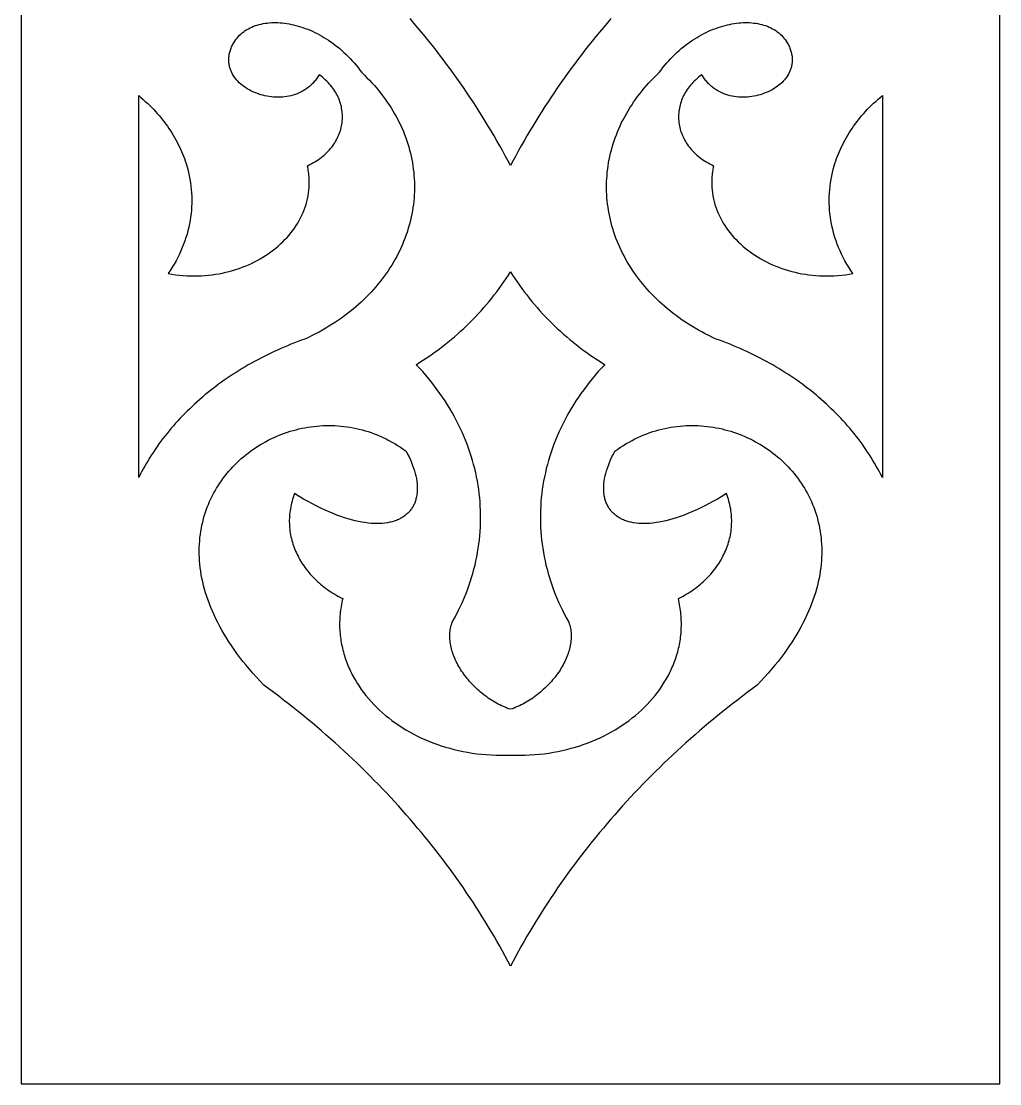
# Model space of a CAD drawing. Extents: x 2404 to 3052, y -2673 to -933.
# Drawn here: x 2404 to 2654, y -2673.1 to -2401.7 of the extents above; entities that cross this region are included whole.
import ezdxf

# ---------------------------------------------------------------- set-up
doc = ezdxf.new("R2010")
doc.units = 0
doc.layers.add('LAYER_1', color=18, linetype='CONTINUOUS')

msp = doc.modelspace()

# ---------------------------------------------------------------- linework, layer by layer
at = {"layer": 'LAYER_1'}
for points in [[(2404.01, -2673.09), (2654.01, -2673.09), (2654.01, -933.09), (2404.01, -933.09)], [(2458.31, -2407.21), (2458.57, -2406.8), (2458.85, -2406.4), (2459.15, -2406.03), (2459.46, -2405.67), (2459.79, -2405.32), (2460.13, -2405), (2460.49, -2404.69), (2460.86, -2404.4), (2461.25, -2404.13), (2461.65, -2403.87), (2462.07, -2403.63), (2462.5, -2403.41), (2462.94, -2403.21), (2463.39, -2403.02), (2463.85, -2402.85), (2464.32, -2402.69), (2464.81, -2402.56), (2465.3, -2402.44), (2465.81, -2402.33), (2466.32, -2402.25), (2466.84, -2402.18), (2467.37, -2402.13), (2467.91, -2402.09), (2468.45, -2402.07), (2469.01, -2402.07), (2469.56, -2402.08), (2470.13, -2402.11), (2470.7, -2402.16), (2471.27, -2402.23), (2471.85, -2402.31), (2472.43, -2402.41), (2473.02, -2402.52), (2473.61, -2402.65), (2474.2, -2402.8), (2474.8, -2402.97), (2475.39, -2403.15), (2475.99, -2403.34), (2476.59, -2403.56), (2477.19, -2403.79), (2477.79, -2404.04), (2478.39, -2404.3), (2478.99, -2404.58), (2479.58, -2404.87), (2480.18, -2405.19), (2480.77, -2405.52), (2481.36, -2405.86), (2481.95, -2406.22), (2482.53, -2406.6), (2483.11, -2406.99), (2483.69, -2407.4), (2484.25, -2407.83), (2484.82, -2408.27), (2485.38, -2408.73), (2485.93, -2409.2), (2486.47, -2409.69), (2487.01, -2410.2), (2487.54, -2410.72), (2488.06, -2411.26), (2488.58, -2411.82), (2489.08, -2412.39), (2489.58, -2412.97), (2490.06, -2413.58), (2490.53, -2414.19), (2491, -2414.83), (2491.68, -2415.48), (2492.34, -2416.14), (2492.99, -2416.8), (2493.62, -2417.47), (2494.23, -2418.16), (2494.83, -2418.84), (2495.4, -2419.54), (2495.96, -2420.24), (2496.51, -2420.95), (2497.03, -2421.67), (2497.54, -2422.39), (2498.03, -2423.12), (2498.5, -2423.85), (2498.95, -2424.59), (2499.39, -2425.34), (2499.81, -2426.09), (2500.21, -2426.84), (2500.59, -2427.6), (2500.95, -2428.37), (2501.3, -2429.14), (2501.63, -2429.91), (2501.94, -2430.69), (2502.23, -2431.47), (2502.51, -2432.26), (2502.77, -2433.05), (2503.01, -2433.84), (2503.23, -2434.64), (2503.43, -2435.43), (2503.62, -2436.23), (2503.78, -2437.04), (2503.93, -2437.84), (2504.06, -2438.65), (2504.18, -2439.47), (2504.28, -2440.3), (2504.35, -2441.12), (2504.41, -2441.95), (2504.45, -2442.77), (2504.47, -2443.59), (2504.47, -2444.41), (2504.45, -2445.23), (2504.42, -2446.05), (2504.36, -2446.87), (2504.29, -2447.68), (2504.2, -2448.49), (2504.09, -2449.3), (2503.96, -2450.11), (2503.82, -2450.91), (2503.65, -2451.72), (2503.47, -2452.52), (2503.27, -2453.31), (2503.06, -2454.1), (2502.82, -2454.89), (2502.57, -2455.68), (2502.3, -2456.46), (2502.01, -2457.23), (2501.71, -2458), (2501.39, -2458.77), (2501.05, -2459.53), (2500.7, -2460.29), (2500.33, -2461.04), (2499.94, -2461.79), (2499.53, -2462.53), (2499.11, -2463.26), (2498.67, -2463.99), (2498.22, -2464.71), (2497.75, -2465.43), (2497.26, -2466.14), (2496.76, -2466.84), (2496.24, -2467.53), (2495.7, -2468.22), (2495.15, -2468.9), (2494.58, -2469.57), (2494, -2470.24), (2493.4, -2470.89), (2492.79, -2471.54), (2492.16, -2472.18), (2491.52, -2472.81), (2490.86, -2473.44), (2490.19, -2474.05), (2489.5, -2474.65), (2488.79, -2475.25), (2488.07, -2475.83), (2487.34, -2476.41), (2486.59, -2476.97), (2485.83, -2477.53), (2485.05, -2478.07), (2484.26, -2478.61), (2483.45, -2479.13), (2482.63, -2479.64), (2481.8, -2480.14), (2480.95, -2480.63), (2480.09, -2481.11), (2479.21, -2481.58), (2478.32, -2482.03), (2477.42, -2482.47), (2476.5, -2482.9), (2475.6, -2483.22), (2474.7, -2483.56), (2473.81, -2483.9), (2472.92, -2484.24), (2472.04, -2484.6), (2471.17, -2484.97), (2470.3, -2485.34), (2469.44, -2485.72), (2468.59, -2486.11), (2467.74, -2486.51), (2466.9, -2486.92), (2466.07, -2487.33), (2465.24, -2487.75), (2464.42, -2488.18), (2463.61, -2488.62), (2462.8, -2489.06), (2462.01, -2489.52), (2461.22, -2489.98), (2460.43, -2490.44), (2459.66, -2490.92), (2458.89, -2491.4), (2458.13, -2491.89), (2457.37, -2492.39), (2456.63, -2492.89), (2455.89, -2493.41), (2455.16, -2493.93), (2454.44, -2494.45), (2453.73, -2494.98), (2453.02, -2495.52), (2452.32, -2496.07), (2451.63, -2496.62), (2450.95, -2497.18), (2450.28, -2497.75), (2449.61, -2498.32), (2448.96, -2498.9), (2448.31, -2499.49), (2447.67, -2500.08), (2447.04, -2500.68), (2446.42, -2501.28), (2445.81, -2501.9), (2445.21, -2502.51), (2444.62, -2503.14), (2444.03, -2503.77), (2443.46, -2504.4), (2442.89, -2505.04), (2442.33, -2505.69), (2441.79, -2506.34), (2441.25, -2507), (2440.72, -2507.66), (2440.2, -2508.33), (2439.7, -2509.01), (2439.2, -2509.69), (2438.71, -2510.37), (2438.23, -2511.07), (2437.76, -2511.76), (2437.3, -2512.46), (2436.86, -2513.17), (2436.42, -2513.88), (2435.99, -2514.6), (2435.57, -2515.32), (2435.17, -2516.05), (2434.77, -2516.78), (2434.39, -2517.52), (2434.01, -2518.26), (2434.01, -2438.65), (2434.01, -2420.73), (2434.59, -2421.21), (2435.15, -2421.7), (2435.7, -2422.19), (2436.24, -2422.69), (2436.77, -2423.19), (2437.28, -2423.7), (2437.78, -2424.22), (2438.27, -2424.74), (2438.75, -2425.27), (2439.22, -2425.8), (2439.67, -2426.34), (2440.11, -2426.89), (2440.54, -2427.44), (2440.95, -2427.99), (2441.36, -2428.55), (2441.75, -2429.11), (2442.13, -2429.68), (2442.49, -2430.25), (2442.85, -2430.83), (2443.19, -2431.41), (2443.52, -2432), (2443.83, -2432.58), (2444.14, -2433.18), (2444.43, -2433.77), (2444.71, -2434.37), (2444.97, -2434.97), (2445.22, -2435.58), (2445.47, -2436.19), (2445.69, -2436.8), (2445.91, -2437.41), (2446.11, -2438.03), (2446.3, -2438.65), (2446.54, -2439.5), (2446.75, -2440.36), (2446.94, -2441.23), (2447.11, -2442.09), (2447.25, -2442.96), (2447.36, -2443.83), (2447.46, -2444.71), (2447.52, -2445.58), (2447.56, -2446.46), (2447.58, -2447.34), (2447.57, -2448.22), (2447.54, -2449.09), (2447.48, -2449.97), (2447.4, -2450.85), (2447.29, -2451.73), (2447.16, -2452.61), (2447, -2453.48), (2446.81, -2454.35), (2446.6, -2455.23), (2446.37, -2456.09), (2446.1, -2456.96), (2445.82, -2457.82), (2445.5, -2458.68), (2445.16, -2459.53), (2444.8, -2460.38), (2444.41, -2461.23), (2443.99, -2462.07), (2443.55, -2462.9), (2443.08, -2463.73), (2442.58, -2464.56), (2442.06, -2465.37), (2441.51, -2466.18), (2442.48, -2466.34), (2443.44, -2466.48), (2444.4, -2466.59), (2445.35, -2466.68), (2446.3, -2466.74), (2447.24, -2466.78), (2448.18, -2466.79), (2449.11, -2466.78), (2450.04, -2466.74), (2450.96, -2466.68), (2451.87, -2466.59), (2452.77, -2466.49), (2453.66, -2466.36), (2454.55, -2466.21), (2455.43, -2466.04), (2456.29, -2465.84), (2457.15, -2465.63), (2457.99, -2465.4), (2458.83, -2465.14), (2459.65, -2464.87), (2460.46, -2464.57), (2461.26, -2464.26), (2462.04, -2463.93), (2462.81, -2463.58), (2463.57, -2463.21), (2464.31, -2462.82), (2465.04, -2462.42), (2465.75, -2462), (2466.45, -2461.56), (2467.13, -2461.11), (2467.79, -2460.64), (2468.43, -2460.15), (2469.06, -2459.65), (2469.67, -2459.14), (2470.26, -2458.61), (2470.83, -2458.07), (2471.38, -2457.51), (2471.91, -2456.94), (2472.43, -2456.36), (2472.92, -2455.76), (2473.38, -2455.16), (2473.83, -2454.54), (2474.25, -2453.91), (2474.65, -2453.26), (2475.03, -2452.61), (2475.38, -2451.95), (2475.71, -2451.28), (2476.02, -2450.59), (2476.3, -2449.9), (2476.55, -2449.2), (2476.78, -2448.49), (2476.98, -2447.77), (2477.15, -2447.05), (2477.29, -2446.31), (2477.41, -2445.57), (2477.5, -2444.83), (2477.56, -2444.07), (2477.58, -2443.69), (2477.59, -2443.31), (2477.59, -2442.93), (2477.59, -2442.55), (2477.58, -2442.16), (2477.56, -2441.78), (2477.53, -2441.39), (2477.5, -2441), (2477.45, -2440.61), (2477.4, -2440.22), (2477.35, -2439.83), (2477.28, -2439.44), (2477.2, -2439.04), (2477.12, -2438.65), (2477.61, -2438.41), (2478.08, -2438.17), (2478.55, -2437.92), (2478.99, -2437.66), (2479.43, -2437.38), (2479.85, -2437.1), (2480.26, -2436.81), (2480.65, -2436.52), (2481.03, -2436.21), (2481.4, -2435.9), (2481.75, -2435.58), (2482.09, -2435.25), (2482.42, -2434.92), (2482.73, -2434.58), (2483.03, -2434.23), (2483.32, -2433.88), (2483.59, -2433.52), (2483.85, -2433.16), (2484.09, -2432.79), (2484.32, -2432.41), (2484.54, -2432.03), (2484.74, -2431.65), (2484.93, -2431.26), (2485.1, -2430.87), (2485.26, -2430.48), (2485.41, -2430.08), (2485.54, -2429.68), (2485.66, -2429.28), (2485.76, -2428.87), (2485.85, -2428.47), (2485.92, -2428.06), (2485.98, -2427.65), (2486.03, -2427.24), (2486.06, -2426.82), (2486.08, -2426.41), (2486.08, -2426), (2486.07, -2425.58), (2486.04, -2425.17), (2486, -2424.76), (2485.94, -2424.34), (2485.87, -2423.93), (2485.79, -2423.52), (2485.69, -2423.11), (2485.57, -2422.71), (2485.44, -2422.3), (2485.3, -2421.9), (2485.14, -2421.5), (2484.97, -2421.11), (2484.78, -2420.71), (2484.57, -2420.32), (2484.35, -2419.94), (2484.12, -2419.56), (2483.87, -2419.18), (2483.61, -2418.81), (2483.33, -2418.44), (2483.03, -2418.08), (2482.72, -2417.72), (2482.4, -2417.37), (2482.05, -2417.02), (2481.7, -2416.69), (2481.33, -2416.35), (2480.94, -2416.03), (2480.54, -2415.71), (2480.12, -2415.4), (2479.96, -2415.67), (2479.79, -2415.94), (2479.62, -2416.2), (2479.45, -2416.45), (2479.26, -2416.69), (2479.08, -2416.93), (2478.89, -2417.16), (2478.69, -2417.38), (2478.49, -2417.6), (2478.28, -2417.8), (2478.08, -2418.01), (2477.86, -2418.2), (2477.65, -2418.39), (2477.42, -2418.57), (2476.97, -2418.91), (2476.5, -2419.23), (2476.02, -2419.52), (2475.53, -2419.79), (2475.03, -2420.03), (2474.51, -2420.24), (2473.99, -2420.44), (2473.46, -2420.6), (2472.92, -2420.75), (2472.38, -2420.87), (2471.83, -2420.97), (2471.27, -2421.04), (2470.72, -2421.09), (2470.16, -2421.13), (2469.6, -2421.14), (2469.04, -2421.12), (2468.48, -2421.09), (2467.92, -2421.04), (2467.37, -2420.97), (2466.82, -2420.88), (2466.27, -2420.77), (2465.73, -2420.64), (2465.2, -2420.49), (2464.67, -2420.32), (2464.16, -2420.14), (2463.65, -2419.94), (2463.16, -2419.72), (2462.67, -2419.49), (2462.2, -2419.24), (2461.75, -2418.97), (2461.3, -2418.69), (2460.88, -2418.39), (2460.47, -2418.08), (2460.08, -2417.76), (2459.71, -2417.42), (2459.35, -2417.07), (2459.02, -2416.7), (2458.71, -2416.32), (2458.42, -2415.93), (2458.16, -2415.53), (2457.92, -2415.11), (2457.71, -2414.69), (2457.53, -2414.25), (2457.44, -2414.03), (2457.37, -2413.81), (2457.3, -2413.58), (2457.24, -2413.35), (2457.19, -2413.12), (2457.14, -2412.88), (2457.1, -2412.64), (2457.07, -2412.4), (2457.05, -2412.16), (2457.04, -2411.92), (2457.03, -2411.67), (2457.03, -2411.43), (2457.04, -2411.17), (2457.06, -2410.92), (2457.09, -2410.67), (2457.13, -2410.41), (2457.17, -2410.15), (2457.23, -2409.89), (2457.29, -2409.63), (2457.37, -2409.37), (2457.45, -2409.11), (2457.54, -2408.84), (2457.65, -2408.57), (2457.76, -2408.3), (2457.88, -2408.03), (2458.01, -2407.76), (2458.15, -2407.48)], [(2567.02, -2414.83), (2567.48, -2414.19), (2567.96, -2413.58), (2568.44, -2412.97), (2568.94, -2412.39), (2569.44, -2411.82), (2569.95, -2411.26), (2570.48, -2410.72), (2571.01, -2410.2), (2571.54, -2409.69), (2572.09, -2409.2), (2572.64, -2408.73), (2573.2, -2408.27), (2573.76, -2407.83), (2574.33, -2407.4), (2574.91, -2406.99), (2575.49, -2406.6), (2576.07, -2406.22), (2576.66, -2405.86), (2577.25, -2405.52), (2577.84, -2405.19), (2578.43, -2404.87), (2579.03, -2404.58), (2579.63, -2404.3), (2580.23, -2404.04), (2580.83, -2403.79), (2581.43, -2403.56), (2582.03, -2403.34), (2582.62, -2403.15), (2583.22, -2402.97), (2583.82, -2402.8), (2584.41, -2402.65), (2585, -2402.52), (2585.59, -2402.41), (2586.17, -2402.31), (2586.75, -2402.23), (2587.32, -2402.16), (2587.89, -2402.11), (2588.45, -2402.08), (2589.01, -2402.07), (2589.56, -2402.07), (2590.11, -2402.09), (2590.65, -2402.13), (2591.18, -2402.18), (2591.7, -2402.25), (2592.21, -2402.33), (2592.72, -2402.44), (2593.21, -2402.56), (2593.69, -2402.69), (2594.17, -2402.85), (2594.63, -2403.02), (2595.08, -2403.21), (2595.52, -2403.41), (2595.95, -2403.63), (2596.36, -2403.87), (2596.77, -2404.13), (2597.15, -2404.4), (2597.53, -2404.69), (2597.89, -2405), (2598.23, -2405.32), (2598.56, -2405.67), (2598.87, -2406.03), (2599.17, -2406.4), (2599.45, -2406.8), (2599.71, -2407.21), (2599.86, -2407.48), (2600.01, -2407.76), (2600.14, -2408.03), (2600.26, -2408.3), (2600.37, -2408.57), (2600.48, -2408.84), (2600.57, -2409.11), (2600.65, -2409.37), (2600.72, -2409.63), (2600.79, -2409.89), (2600.84, -2410.15), (2600.89, -2410.41), (2600.93, -2410.67), (2600.96, -2410.92), (2600.97, -2411.17), (2600.99, -2411.43), (2600.99, -2411.67), (2600.98, -2411.92), (2600.97, -2412.16), (2600.95, -2412.4), (2600.92, -2412.64), (2600.88, -2412.88), (2600.83, -2413.12), (2600.78, -2413.35), (2600.72, -2413.58), (2600.65, -2413.81), (2600.58, -2414.03), (2600.49, -2414.25), (2600.31, -2414.69), (2600.1, -2415.11), (2599.86, -2415.53), (2599.59, -2415.93), (2599.31, -2416.32), (2599, -2416.7), (2598.67, -2417.07), (2598.31, -2417.42), (2597.94, -2417.76), (2597.55, -2418.08), (2597.14, -2418.39), (2596.71, -2418.69), (2596.27, -2418.97), (2595.82, -2419.24), (2595.35, -2419.49), (2594.86, -2419.72), (2594.37, -2419.94), (2593.86, -2420.14), (2593.34, -2420.32), (2592.82, -2420.49), (2592.29, -2420.64), (2591.75, -2420.77), (2591.2, -2420.88), (2590.65, -2420.97), (2590.1, -2421.04), (2589.54, -2421.09), (2588.98, -2421.12), (2588.42, -2421.14), (2587.86, -2421.13), (2587.3, -2421.09), (2586.75, -2421.04), (2586.19, -2420.97), (2585.64, -2420.87), (2585.1, -2420.75), (2584.56, -2420.6), (2584.03, -2420.44), (2583.51, -2420.24), (2582.99, -2420.03), (2582.49, -2419.79), (2582, -2419.52), (2581.52, -2419.23), (2581.05, -2418.91), (2580.82, -2418.75), (2580.59, -2418.57), (2580.37, -2418.39), (2580.16, -2418.2), (2579.94, -2418.01), (2579.73, -2417.8), (2579.53, -2417.6), (2579.33, -2417.38), (2579.13, -2417.16), (2578.94, -2416.93), (2578.75, -2416.69), (2578.57, -2416.45), (2578.4, -2416.2), (2578.22, -2415.94), (2578.06, -2415.67), (2577.9, -2415.4), (2577.48, -2415.71), (2577.08, -2416.03), (2576.69, -2416.35), (2576.32, -2416.69), (2575.96, -2417.02), (2575.62, -2417.37), (2575.3, -2417.72), (2574.99, -2418.08), (2574.69, -2418.44), (2574.41, -2418.81), (2574.15, -2419.18), (2573.9, -2419.56), (2573.67, -2419.94), (2573.45, -2420.32), (2573.24, -2420.71), (2573.05, -2421.11), (2572.88, -2421.5), (2572.72, -2421.9), (2572.57, -2422.3), (2572.45, -2422.71), (2572.33, -2423.11), (2572.23, -2423.52), (2572.15, -2423.93), (2572.07, -2424.34), (2572.02, -2424.76), (2571.98, -2425.17), (2571.95, -2425.58), (2571.94, -2426), (2571.94, -2426.41), (2571.96, -2426.82), (2571.99, -2427.24), (2572.04, -2427.65), (2572.1, -2428.06), (2572.17, -2428.47), (2572.26, -2428.87), (2572.36, -2429.28), (2572.48, -2429.68), (2572.61, -2430.08), (2572.76, -2430.48), (2572.92, -2430.87), (2573.09, -2431.26), (2573.28, -2431.65), (2573.48, -2432.03), (2573.7, -2432.41), (2573.93, -2432.79), (2574.17, -2433.16), (2574.43, -2433.52), (2574.7, -2433.88), (2574.99, -2434.23), (2575.28, -2434.58), (2575.6, -2434.92), (2575.92, -2435.25), (2576.26, -2435.58), (2576.62, -2435.9), (2576.98, -2436.21), (2577.37, -2436.52), (2577.76, -2436.81), (2578.17, -2437.1), (2578.59, -2437.38), (2579.02, -2437.66), (2579.47, -2437.92), (2579.93, -2438.17), (2580.41, -2438.41), (2580.9, -2438.65), (2580.81, -2439.04), (2580.74, -2439.44), (2580.67, -2439.83), (2580.61, -2440.22), (2580.56, -2440.61), (2580.52, -2441), (2580.49, -2441.39), (2580.46, -2441.78), (2580.44, -2442.16), (2580.43, -2442.55), (2580.43, -2442.93), (2580.43, -2443.31), (2580.46, -2444.07), (2580.52, -2444.83), (2580.61, -2445.57), (2580.72, -2446.31), (2580.87, -2447.05), (2581.04, -2447.77), (2581.24, -2448.49), (2581.47, -2449.2), (2581.72, -2449.9), (2582, -2450.59), (2582.31, -2451.28), (2582.63, -2451.95), (2582.99, -2452.61), (2583.36, -2453.26), (2583.77, -2453.91), (2584.19, -2454.54), (2584.63, -2455.16), (2585.1, -2455.76), (2585.59, -2456.36), (2586.1, -2456.94), (2586.63, -2457.51), (2587.19, -2458.07), (2587.76, -2458.61), (2588.35, -2459.14), (2588.96, -2459.65), (2589.58, -2460.15), (2590.23, -2460.64), (2590.89, -2461.11), (2591.57, -2461.56), (2592.27, -2462), (2592.98, -2462.42), (2593.71, -2462.82), (2594.45, -2463.21), (2595.21, -2463.58), (2595.98, -2463.93), (2596.76, -2464.26), (2597.56, -2464.57), (2598.37, -2464.87), (2599.19, -2465.14), (2600.03, -2465.4), (2600.87, -2465.63), (2601.73, -2465.84), (2602.59, -2466.04), (2603.47, -2466.21), (2604.35, -2466.36), (2605.25, -2466.49), (2606.15, -2466.59), (2607.06, -2466.68), (2607.98, -2466.74), (2608.91, -2466.78), (2609.84, -2466.79), (2610.78, -2466.78), (2611.72, -2466.74), (2612.67, -2466.68), (2613.62, -2466.59), (2614.58, -2466.48), (2615.54, -2466.34), (2616.5, -2466.18), (2615.96, -2465.37), (2615.43, -2464.56), (2614.94, -2463.73), (2614.47, -2462.9), (2614.03, -2462.07), (2613.61, -2461.23), (2613.22, -2460.38), (2612.85, -2459.53), (2612.51, -2458.68), (2612.2, -2457.82), (2611.91, -2456.96), (2611.65, -2456.09), (2611.42, -2455.23), (2611.21, -2454.35), (2611.02, -2453.48), (2610.86, -2452.61), (2610.73, -2451.73), (2610.62, -2450.85), (2610.54, -2449.97), (2610.48, -2449.09), (2610.44, -2448.22), (2610.44, -2447.34), (2610.45, -2446.46), (2610.5, -2445.58), (2610.56, -2444.71), (2610.65, -2443.83), (2610.77, -2442.96), (2610.91, -2442.09), (2611.08, -2441.23), (2611.27, -2440.36), (2611.48, -2439.5), (2611.72, -2438.65), (2611.91, -2438.03), (2612.11, -2437.41), (2612.33, -2436.8), (2612.55, -2436.19), (2612.79, -2435.58), (2613.05, -2434.97), (2613.31, -2434.37), (2613.59, -2433.77), (2613.88, -2433.18), (2614.18, -2432.58), (2614.5, -2432), (2614.83, -2431.41), (2615.17, -2430.83), (2615.52, -2430.25), (2615.89, -2429.68), (2616.27, -2429.11), (2616.66, -2428.55), (2617.06, -2427.99), (2617.48, -2427.44), (2617.91, -2426.89), (2618.35, -2426.34), (2618.8, -2425.8), (2619.27, -2425.27), (2619.75, -2424.74), (2620.24, -2424.22), (2620.74, -2423.7), (2621.25, -2423.19), (2621.78, -2422.69), (2622.32, -2422.19), (2622.87, -2421.7), (2623.43, -2421.21), (2624.01, -2420.73), (2624.01, -2438.65), (2624.01, -2518.26), (2623.63, -2517.52), (2623.25, -2516.78), (2622.85, -2516.05), (2622.44, -2515.32), (2622.03, -2514.6), (2621.6, -2513.88), (2621.16, -2513.17), (2620.71, -2512.46), (2620.26, -2511.76), (2619.79, -2511.07), (2619.31, -2510.37), (2618.82, -2509.69), (2618.32, -2509.01), (2617.81, -2508.33), (2617.3, -2507.66), (2616.77, -2507), (2616.23, -2506.34), (2615.68, -2505.69), (2615.13, -2505.04), (2614.56, -2504.4), (2613.99, -2503.77), (2613.4, -2503.14), (2612.81, -2502.51), (2612.21, -2501.9), (2611.59, -2501.28), (2610.97, -2500.68), (2610.34, -2500.08), (2609.71, -2499.49), (2609.06, -2498.9), (2608.4, -2498.32), (2607.74, -2497.75), (2607.07, -2497.18), (2606.39, -2496.62), (2605.7, -2496.07), (2605, -2495.52), (2604.29, -2494.98), (2603.58, -2494.45), (2602.86, -2493.93), (2602.13, -2493.41), (2601.39, -2492.89), (2600.64, -2492.39), (2599.89, -2491.89), (2599.13, -2491.4), (2598.36, -2490.92), (2597.59, -2490.44), (2596.8, -2489.98), (2596.01, -2489.52), (2595.21, -2489.06), (2594.41, -2488.62), (2593.6, -2488.18), (2592.78, -2487.75), (2591.95, -2487.33), (2591.12, -2486.92), (2590.28, -2486.51), (2589.43, -2486.11), (2588.58, -2485.72), (2587.72, -2485.34), (2586.85, -2484.97), (2585.98, -2484.6), (2585.1, -2484.24), (2584.21, -2483.9), (2583.32, -2483.56), (2582.42, -2483.22), (2581.52, -2482.9), (2580.59, -2482.47), (2579.68, -2482.02), (2578.78, -2481.56), (2577.89, -2481.09), (2577.02, -2480.61), (2576.17, -2480.11), (2575.33, -2479.61), (2574.5, -2479.09), (2573.69, -2478.56), (2572.89, -2478.03), (2572.11, -2477.48), (2571.34, -2476.92), (2570.59, -2476.35), (2569.86, -2475.77), (2569.14, -2475.18), (2568.43, -2474.58), (2567.74, -2473.97), (2567.06, -2473.36), (2566.4, -2472.73), (2565.76, -2472.1), (2565.13, -2471.45), (2564.52, -2470.8), (2563.92, -2470.14), (2563.34, -2469.47), (2562.78, -2468.8), (2562.23, -2468.12), (2561.69, -2467.43), (2561.18, -2466.73), (2560.68, -2466.03), (2560.19, -2465.31), (2559.72, -2464.6), (2559.27, -2463.87), (2558.84, -2463.15), (2558.42, -2462.41), (2558.02, -2461.67), (2557.63, -2460.92), (2557.26, -2460.17), (2556.91, -2459.42), (2556.58, -2458.65), (2556.26, -2457.89), (2555.96, -2457.12), (2555.68, -2456.34), (2555.41, -2455.56), (2555.16, -2454.78), (2554.93, -2454), (2554.72, -2453.21), (2554.52, -2452.41), (2554.35, -2451.62), (2554.19, -2450.82), (2554.04, -2450.02), (2553.92, -2449.22), (2553.81, -2448.41), (2553.72, -2447.6), (2553.65, -2446.79), (2553.6, -2445.98), (2553.56, -2445.17), (2553.55, -2444.36), (2553.55, -2443.54), (2553.57, -2442.73), (2553.61, -2441.91), (2553.67, -2441.1), (2553.74, -2440.28), (2553.84, -2439.46), (2553.95, -2438.65), (2554.08, -2437.84), (2554.23, -2437.04), (2554.4, -2436.24), (2554.58, -2435.45), (2554.78, -2434.65), (2555, -2433.86), (2555.24, -2433.07), (2555.5, -2432.28), (2555.77, -2431.5), (2556.06, -2430.72), (2556.37, -2429.94), (2556.7, -2429.17), (2557.05, -2428.4), (2557.41, -2427.63), (2557.79, -2426.87), (2558.19, -2426.12), (2558.61, -2425.37), (2559.05, -2424.62), (2559.5, -2423.88), (2559.97, -2423.14), (2560.46, -2422.42), (2560.97, -2421.69), (2561.49, -2420.97), (2562.04, -2420.26), (2562.6, -2419.56), (2563.17, -2418.86), (2563.77, -2418.17), (2564.39, -2417.49), (2565.02, -2416.81), (2565.67, -2416.14), (2566.34, -2415.48)], [(2529.01, -2465.7), (2529.56, -2466.57), (2530.13, -2467.44), (2530.71, -2468.29), (2531.3, -2469.14), (2531.9, -2469.98), (2532.52, -2470.82), (2533.16, -2471.64), (2533.8, -2472.46), (2534.46, -2473.27), (2535.13, -2474.07), (2535.82, -2474.87), (2536.51, -2475.65), (2537.22, -2476.43), (2537.95, -2477.2), (2538.68, -2477.96), (2539.43, -2478.71), (2540.19, -2479.45), (2540.97, -2480.18), (2541.75, -2480.91), (2542.55, -2481.62), (2543.36, -2482.33), (2544.18, -2483.03), (2545.02, -2483.71), (2545.87, -2484.39), (2546.73, -2485.06), (2547.6, -2485.71), (2548.48, -2486.36), (2549.38, -2487), (2550.29, -2487.62), (2551.2, -2488.24), (2552.14, -2488.84), (2553.08, -2489.44), (2552.25, -2490.32), (2551.44, -2491.22), (2550.65, -2492.13), (2549.88, -2493.04), (2549.14, -2493.97), (2548.41, -2494.9), (2547.71, -2495.84), (2547.02, -2496.79), (2546.36, -2497.74), (2545.72, -2498.7), (2545.11, -2499.67), (2544.51, -2500.65), (2543.93, -2501.64), (2543.38, -2502.63), (2542.85, -2503.62), (2542.34, -2504.62), (2541.85, -2505.63), (2541.38, -2506.65), (2540.94, -2507.67), (2540.51, -2508.69), (2540.11, -2509.72), (2539.73, -2510.75), (2539.37, -2511.79), (2539.04, -2512.84), (2538.72, -2513.88), (2538.43, -2514.93), (2538.16, -2515.99), (2537.91, -2517.04), (2537.68, -2518.1), (2537.48, -2519.16), (2537.3, -2520.23), (2537.14, -2521.3), (2537, -2522.37), (2536.88, -2523.44), (2536.79, -2524.51), (2536.72, -2525.58), (2536.67, -2526.66), (2536.64, -2527.73), (2536.64, -2528.81), (2536.66, -2529.89), (2536.7, -2530.96), (2536.76, -2532.04), (2536.84, -2533.12), (2536.95, -2534.19), (2537.08, -2535.27), (2537.24, -2536.34), (2537.41, -2537.42), (2537.61, -2538.49), (2537.83, -2539.56), (2538.07, -2540.63), (2538.34, -2541.69), (2538.63, -2542.75), (2538.94, -2543.81), (2539.28, -2544.87), (2539.64, -2545.93), (2540.02, -2546.98), (2540.42, -2548.03), (2540.85, -2549.07), (2541.3, -2550.11), (2541.77, -2551.14), (2542.27, -2552.17), (2542.78, -2553.2), (2543.33, -2554.22), (2543.89, -2555.24), (2544.02, -2555.61), (2544.14, -2555.99), (2544.24, -2556.37), (2544.32, -2556.75), (2544.39, -2557.14), (2544.44, -2557.53), (2544.48, -2557.93), (2544.5, -2558.32), (2544.51, -2558.72), (2544.51, -2559.13), (2544.49, -2559.53), (2544.45, -2559.94), (2544.41, -2560.35), (2544.35, -2560.76), (2544.28, -2561.17), (2544.19, -2561.58), (2544.09, -2561.99), (2543.98, -2562.4), (2543.86, -2562.81), (2543.72, -2563.22), (2543.57, -2563.64), (2543.41, -2564.05), (2543.24, -2564.46), (2543.06, -2564.87), (2542.87, -2565.27), (2542.67, -2565.68), (2542.45, -2566.08), (2542.23, -2566.49), (2541.99, -2566.89), (2541.75, -2567.28), (2541.49, -2567.68), (2541.23, -2568.07), (2540.96, -2568.45), (2540.67, -2568.84), (2540.38, -2569.22), (2540.08, -2569.59), (2539.77, -2569.97), (2539.46, -2570.33), (2539.13, -2570.7), (2538.8, -2571.05), (2538.46, -2571.41), (2538.11, -2571.75), (2537.76, -2572.09), (2537.39, -2572.43), (2537.03, -2572.75), (2536.65, -2573.08), (2536.27, -2573.39), (2535.88, -2573.7), (2535.49, -2574), (2535.09, -2574.29), (2534.68, -2574.58), (2534.27, -2574.85), (2533.86, -2575.12), (2533.44, -2575.38), (2533.01, -2575.63), (2532.58, -2575.88), (2532.15, -2576.11), (2531.71, -2576.33), (2531.27, -2576.55), (2530.82, -2576.75), (2530.37, -2576.94), (2529.92, -2577.13), (2529.47, -2577.3), (2529.01, -2577.46), (2528.55, -2577.3), (2528.1, -2577.13), (2527.64, -2576.94), (2527.2, -2576.75), (2526.75, -2576.55), (2526.31, -2576.33), (2525.87, -2576.11), (2525.44, -2575.88), (2525.01, -2575.63), (2524.58, -2575.38), (2524.16, -2575.12), (2523.75, -2574.85), (2523.34, -2574.58), (2522.93, -2574.29), (2522.53, -2574), (2522.14, -2573.7), (2521.75, -2573.39), (2521.37, -2573.08), (2520.99, -2572.75), (2520.62, -2572.43), (2520.26, -2572.09), (2519.91, -2571.75), (2519.56, -2571.41), (2519.22, -2571.05), (2518.89, -2570.7), (2518.56, -2570.33), (2518.24, -2569.97), (2517.94, -2569.59), (2517.64, -2569.22), (2517.34, -2568.84), (2517.06, -2568.45), (2516.79, -2568.07), (2516.52, -2567.68), (2516.27, -2567.28), (2516.03, -2566.89), (2515.79, -2566.49), (2515.57, -2566.08), (2515.35, -2565.68), (2515.15, -2565.27), (2514.96, -2564.87), (2514.77, -2564.46), (2514.6, -2564.05), (2514.44, -2563.64), (2514.3, -2563.22), (2514.16, -2562.81), (2514.04, -2562.4), (2513.93, -2561.99), (2513.83, -2561.58), (2513.74, -2561.17), (2513.67, -2560.76), (2513.61, -2560.35), (2513.56, -2559.94), (2513.53, -2559.53), (2513.51, -2559.13), (2513.51, -2558.72), (2513.52, -2558.32), (2513.54, -2557.93), (2513.58, -2557.53), (2513.63, -2557.14), (2513.7, -2556.75), (2513.78, -2556.37), (2513.88, -2555.99), (2514, -2555.61), (2514.13, -2555.24), (2514.69, -2554.22), (2515.23, -2553.2), (2515.75, -2552.17), (2516.25, -2551.14), (2516.72, -2550.11), (2517.17, -2549.07), (2517.6, -2548.03), (2518, -2546.98), (2518.38, -2545.93), (2518.74, -2544.87), (2519.08, -2543.81), (2519.39, -2542.75), (2519.68, -2541.69), (2519.94, -2540.63), (2520.19, -2539.56), (2520.41, -2538.49), (2520.61, -2537.42), (2520.78, -2536.34), (2520.94, -2535.27), (2521.07, -2534.19), (2521.17, -2533.12), (2521.26, -2532.04), (2521.32, -2530.96), (2521.36, -2529.89), (2521.38, -2528.81), (2521.38, -2527.73), (2521.35, -2526.66), (2521.3, -2525.58), (2521.23, -2524.51), (2521.14, -2523.44), (2521.02, -2522.37), (2520.88, -2521.3), (2520.72, -2520.23), (2520.54, -2519.16), (2520.33, -2518.1), (2520.11, -2517.04), (2519.86, -2515.99), (2519.59, -2514.93), (2519.3, -2513.88), (2518.98, -2512.84), (2518.65, -2511.79), (2518.29, -2510.75), (2517.91, -2509.72), (2517.51, -2508.69), (2517.08, -2507.67), (2516.64, -2506.65), (2516.17, -2505.63), (2515.68, -2504.62), (2515.17, -2503.62), (2514.64, -2502.63), (2514.08, -2501.64), (2513.51, -2500.65), (2512.91, -2499.67), (2512.29, -2498.7), (2511.65, -2497.74), (2510.99, -2496.79), (2510.31, -2495.84), (2509.61, -2494.9), (2508.88, -2493.97), (2508.14, -2493.04), (2507.37, -2492.13), (2506.58, -2491.22), (2505.77, -2490.32), (2504.94, -2489.44), (2505.88, -2488.84), (2506.81, -2488.24), (2507.73, -2487.62), (2508.64, -2487), (2509.54, -2486.36), (2510.42, -2485.71), (2511.29, -2485.06), (2512.15, -2484.39), (2513, -2483.71), (2513.83, -2483.03), (2514.66, -2482.33), (2515.47, -2481.62), (2516.27, -2480.91), (2517.05, -2480.18), (2517.83, -2479.45), (2518.59, -2478.71), (2519.34, -2477.96), (2520.07, -2477.2), (2520.79, -2476.43), (2521.5, -2475.65), (2522.2, -2474.87), (2522.89, -2474.07), (2523.56, -2473.27), (2524.22, -2472.46), (2524.86, -2471.64), (2525.49, -2470.82), (2526.11, -2469.98), (2526.72, -2469.14), (2527.31, -2468.29), (2527.89, -2467.44), (2528.46, -2466.57)], [(2555.7, -2511.54), (2556.41, -2511.02), (2557.13, -2510.53), (2557.86, -2510.06), (2558.58, -2509.61), (2559.32, -2509.19), (2560.06, -2508.78), (2560.8, -2508.4), (2561.55, -2508.04), (2562.31, -2507.7), (2563.06, -2507.38), (2563.82, -2507.08), (2564.59, -2506.8), (2565.35, -2506.54), (2566.12, -2506.3), (2566.89, -2506.08), (2567.67, -2505.89), (2568.44, -2505.71), (2569.22, -2505.55), (2569.99, -2505.41), (2570.77, -2505.29), (2571.55, -2505.19), (2572.33, -2505.11), (2573.1, -2505.04), (2573.88, -2505), (2574.66, -2504.97), (2575.43, -2504.96), (2576.21, -2504.97), (2576.98, -2505), (2577.75, -2505.05), (2578.52, -2505.11), (2579.28, -2505.2), (2580.05, -2505.29), (2580.8, -2505.41), (2581.56, -2505.54), (2582.31, -2505.69), (2583.06, -2505.86), (2583.8, -2506.04), (2584.54, -2506.24), (2585.27, -2506.46), (2586, -2506.69), (2586.72, -2506.94), (2587.43, -2507.2), (2588.14, -2507.48), (2588.84, -2507.78), (2589.54, -2508.09), (2590.22, -2508.41), (2590.9, -2508.75), (2591.57, -2509.11), (2592.24, -2509.48), (2592.89, -2509.86), (2593.54, -2510.26), (2594.18, -2510.67), (2594.8, -2511.1), (2595.42, -2511.54), (2596.03, -2512), (2596.62, -2512.46), (2597.21, -2512.94), (2597.78, -2513.44), (2598.35, -2513.95), (2598.9, -2514.47), (2599.44, -2515), (2599.97, -2515.55), (2600.48, -2516.1), (2600.98, -2516.67), (2601.47, -2517.26), (2601.95, -2517.85), (2602.41, -2518.46), (2602.86, -2519.07), (2603.29, -2519.7), (2603.71, -2520.34), (2604.11, -2520.99), (2604.5, -2521.66), (2604.87, -2522.33), (2605.22, -2523.01), (2605.56, -2523.71), (2605.89, -2524.41), (2606.19, -2525.13), (2606.48, -2525.85), (2606.75, -2526.59), (2607, -2527.33), (2607.24, -2528.08), (2607.45, -2528.85), (2607.65, -2529.62), (2607.83, -2530.4), (2607.99, -2531.19), (2608.13, -2531.99), (2608.25, -2532.8), (2608.35, -2533.61), (2608.42, -2534.44), (2608.48, -2535.27), (2608.52, -2536.11), (2608.53, -2536.96), (2608.52, -2537.81), (2608.49, -2538.68), (2608.44, -2539.55), (2608.36, -2540.42), (2608.27, -2541.31), (2608.14, -2542.2), (2608, -2543.1), (2607.83, -2544), (2607.63, -2544.91), (2607.41, -2545.83), (2607.17, -2546.75), (2606.9, -2547.68), (2606.61, -2548.61), (2606.28, -2549.55), (2605.94, -2550.5), (2605.56, -2551.45), (2605.16, -2552.4), (2604.74, -2553.36), (2604.28, -2554.33), (2603.8, -2555.3), (2603.29, -2556.27), (2602.75, -2557.25), (2602.18, -2558.23), (2601.58, -2559.22), (2600.95, -2560.21), (2600.3, -2561.2), (2599.61, -2562.2), (2598.89, -2563.2), (2598.15, -2564.2), (2597.37, -2565.21), (2596.56, -2566.22), (2595.72, -2567.23), (2594.84, -2568.24), (2593.94, -2569.26), (2593, -2570.28), (2592.03, -2571.3), (2590.76, -2572.23), (2589.5, -2573.18), (2588.24, -2574.12), (2586.99, -2575.08), (2585.75, -2576.04), (2584.52, -2577.01), (2583.3, -2577.99), (2582.09, -2578.97), (2580.88, -2579.96), (2579.69, -2580.95), (2578.5, -2581.95), (2577.32, -2582.96), (2576.15, -2583.97), (2574.99, -2584.99), (2573.84, -2586.02), (2572.7, -2587.05), (2571.57, -2588.09), (2570.44, -2589.13), (2569.33, -2590.18), (2568.22, -2591.24), (2567.12, -2592.3), (2566.03, -2593.37), (2564.95, -2594.45), (2563.88, -2595.53), (2562.82, -2596.61), (2561.77, -2597.7), (2560.73, -2598.8), (2559.7, -2599.9), (2558.67, -2601.01), (2557.66, -2602.13), (2556.65, -2603.24), (2555.66, -2604.37), (2554.67, -2605.5), (2553.69, -2606.64), (2552.73, -2607.78), (2551.77, -2608.93), (2550.82, -2610.08), (2549.89, -2611.23), (2548.96, -2612.4), (2548.04, -2613.57), (2547.13, -2614.74), (2546.23, -2615.92), (2545.34, -2617.1), (2544.46, -2618.29), (2543.59, -2619.48), (2542.73, -2620.68), (2541.89, -2621.88), (2541.05, -2623.09), (2540.22, -2624.3), (2539.4, -2625.52), (2538.59, -2626.74), (2537.79, -2627.97), (2537, -2629.2), (2536.22, -2630.44), (2535.45, -2631.68), (2534.7, -2632.93), (2533.95, -2634.18), (2533.21, -2635.43), (2532.49, -2636.69), (2531.77, -2637.95), (2531.06, -2639.22), (2530.37, -2640.49), (2529.68, -2641.77), (2529.01, -2643.05), (2528.33, -2641.77), (2527.65, -2640.49), (2526.95, -2639.22), (2526.25, -2637.95), (2525.53, -2636.69), (2524.81, -2635.43), (2524.07, -2634.18), (2523.32, -2632.93), (2522.56, -2631.68), (2521.8, -2630.44), (2521.02, -2629.2), (2520.23, -2627.97), (2519.43, -2626.74), (2518.62, -2625.52), (2517.8, -2624.3), (2516.97, -2623.09), (2516.13, -2621.88), (2515.28, -2620.68), (2514.42, -2619.48), (2513.56, -2618.29), (2512.68, -2617.1), (2511.79, -2615.92), (2510.89, -2614.74), (2509.98, -2613.57), (2509.06, -2612.4), (2508.13, -2611.23), (2507.2, -2610.08), (2506.25, -2608.93), (2505.29, -2607.78), (2504.32, -2606.64), (2503.35, -2605.5), (2502.36, -2604.37), (2501.37, -2603.24), (2500.36, -2602.13), (2499.35, -2601.01), (2498.32, -2599.9), (2497.29, -2598.8), (2496.25, -2597.7), (2495.2, -2596.61), (2494.13, -2595.53), (2493.06, -2594.45), (2491.99, -2593.37), (2490.9, -2592.3), (2489.8, -2591.24), (2488.69, -2590.18), (2487.58, -2589.13), (2486.45, -2588.09), (2485.32, -2587.05), (2484.18, -2586.02), (2483.02, -2584.99), (2481.86, -2583.97), (2480.69, -2582.96), (2479.52, -2581.95), (2478.33, -2580.95), (2477.13, -2579.96), (2475.93, -2578.97), (2474.72, -2577.99), (2473.49, -2577.01), (2472.26, -2576.04), (2471.03, -2575.08), (2469.78, -2574.12), (2468.52, -2573.18), (2467.26, -2572.23), (2465.99, -2571.3), (2465.02, -2570.28), (2464.08, -2569.26), (2463.17, -2568.24), (2462.3, -2567.23), (2461.46, -2566.22), (2460.65, -2565.21), (2459.87, -2564.2), (2459.12, -2563.2), (2458.41, -2562.2), (2457.72, -2561.2), (2457.07, -2560.21), (2456.44, -2559.22), (2455.84, -2558.23), (2455.27, -2557.25), (2454.73, -2556.27), (2454.22, -2555.3), (2453.74, -2554.33), (2453.28, -2553.36), (2452.86, -2552.4), (2452.45, -2551.45), (2452.08, -2550.5), (2451.73, -2549.55), (2451.41, -2548.61), (2451.12, -2547.68), (2450.85, -2546.75), (2450.6, -2545.83), (2450.39, -2544.91), (2450.19, -2544), (2450.02, -2543.1), (2449.88, -2542.2), (2449.75, -2541.31), (2449.65, -2540.42), (2449.58, -2539.55), (2449.53, -2538.68), (2449.5, -2537.81), (2449.49, -2536.96), (2449.5, -2536.11), (2449.54, -2535.27), (2449.6, -2534.44), (2449.67, -2533.61), (2449.77, -2532.8), (2449.89, -2531.99), (2450.03, -2531.19), (2450.19, -2530.4), (2450.37, -2529.62), (2450.56, -2528.85), (2450.78, -2528.08), (2451.02, -2527.33), (2451.27, -2526.59), (2451.54, -2525.85), (2451.83, -2525.13), (2452.13, -2524.41), (2452.46, -2523.71), (2452.79, -2523.01), (2453.15, -2522.33), (2453.52, -2521.66), (2453.91, -2520.99), (2454.31, -2520.34), (2454.73, -2519.7), (2455.16, -2519.07), (2455.61, -2518.46), (2456.07, -2517.85), (2456.55, -2517.26), (2457.03, -2516.67), (2457.54, -2516.1), (2458.05, -2515.55), (2458.58, -2515), (2459.12, -2514.47), (2459.67, -2513.95), (2460.23, -2513.44), (2460.81, -2512.94), (2461.39, -2512.46), (2461.99, -2512), (2462.6, -2511.54), (2463.22, -2511.1), (2463.84, -2510.67), (2464.48, -2510.26), (2465.13, -2509.86), (2465.78, -2509.48), (2466.44, -2509.11), (2467.12, -2508.75), (2467.79, -2508.41), (2468.48, -2508.09), (2469.18, -2507.78), (2469.88, -2507.48), (2470.59, -2507.2), (2471.3, -2506.94), (2472.02, -2506.69), (2472.75, -2506.46), (2473.48, -2506.24), (2474.22, -2506.04), (2474.96, -2505.86), (2475.71, -2505.69), (2476.46, -2505.54), (2477.21, -2505.41), (2477.97, -2505.29), (2478.73, -2505.2), (2479.5, -2505.11), (2480.27, -2505.05), (2481.04, -2505), (2481.81, -2504.97), (2482.58, -2504.96), (2483.36, -2504.97), (2484.14, -2505), (2484.91, -2505.04), (2485.69, -2505.11), (2486.47, -2505.19), (2487.25, -2505.29), (2488.03, -2505.41), (2488.8, -2505.55), (2489.58, -2505.71), (2490.35, -2505.89), (2491.13, -2506.08), (2491.9, -2506.3), (2492.67, -2506.54), (2493.43, -2506.8), (2494.2, -2507.08), (2494.96, -2507.38), (2495.71, -2507.7), (2496.47, -2508.04), (2497.21, -2508.4), (2497.96, -2508.78), (2498.7, -2509.19), (2499.43, -2509.61), (2500.16, -2510.06), (2500.89, -2510.53), (2501.6, -2511.02), (2502.32, -2511.54), (2502.72, -2512.28), (2503.09, -2513.01), (2503.42, -2513.73), (2503.73, -2514.45), (2504.01, -2515.15), (2504.26, -2515.85), (2504.48, -2516.53), (2504.67, -2517.2), (2504.83, -2517.87), (2504.96, -2518.51), (2505.06, -2519.15), (2505.14, -2519.77), (2505.18, -2520.38), (2505.2, -2520.98), (2505.19, -2521.56), (2505.15, -2522.12), (2505.08, -2522.67), (2504.99, -2523.21), (2504.93, -2523.47), (2504.86, -2523.73), (2504.79, -2523.98), (2504.71, -2524.23), (2504.63, -2524.47), (2504.54, -2524.71), (2504.44, -2524.95), (2504.33, -2525.18), (2504.22, -2525.4), (2504.1, -2525.63), (2503.98, -2525.84), (2503.84, -2526.05), (2503.71, -2526.26), (2503.56, -2526.46), (2503.41, -2526.66), (2503.25, -2526.85), (2503.09, -2527.04), (2502.91, -2527.22), (2502.74, -2527.4), (2502.55, -2527.57), (2502.36, -2527.74), (2502.16, -2527.9), (2501.96, -2528.06), (2501.75, -2528.21), (2501.53, -2528.35), (2501.31, -2528.49), (2501.08, -2528.62), (2500.85, -2528.75), (2500.61, -2528.87), (2500.36, -2528.99), (2500.11, -2529.1), (2499.85, -2529.21), (2499.58, -2529.3), (2499.31, -2529.4), (2499.03, -2529.48), (2498.75, -2529.56), (2498.46, -2529.64), (2498.16, -2529.7), (2497.55, -2529.82), (2496.91, -2529.91), (2496.26, -2529.98), (2495.57, -2530.01), (2494.87, -2530.02), (2494.14, -2530.01), (2493.39, -2529.96), (2492.62, -2529.88), (2491.82, -2529.78), (2491, -2529.65), (2490.16, -2529.48), (2489.3, -2529.29), (2488.41, -2529.06), (2487.5, -2528.81), (2486.58, -2528.52), (2485.63, -2528.2), (2484.66, -2527.84), (2483.66, -2527.46), (2482.65, -2527.03), (2481.62, -2526.58), (2480.56, -2526.09), (2479.49, -2525.56), (2478.4, -2525), (2477.28, -2524.4), (2476.15, -2523.77), (2475, -2523.09), (2473.83, -2522.38), (2473.65, -2522.86), (2473.48, -2523.34), (2473.33, -2523.82), (2473.19, -2524.3), (2473.06, -2524.78), (2472.95, -2525.26), (2472.85, -2525.74), (2472.76, -2526.22), (2472.68, -2526.7), (2472.62, -2527.19), (2472.57, -2527.67), (2472.53, -2528.15), (2472.51, -2528.63), (2472.49, -2529.11), (2472.49, -2529.59), (2472.51, -2530.07), (2472.53, -2530.55), (2472.57, -2531.02), (2472.61, -2531.5), (2472.67, -2531.97), (2472.74, -2532.45), (2472.83, -2532.92), (2472.92, -2533.39), (2473.03, -2533.85), (2473.15, -2534.32), (2473.28, -2534.78), (2473.42, -2535.24), (2473.57, -2535.7), (2473.74, -2536.15), (2473.91, -2536.6), (2474.1, -2537.05), (2474.3, -2537.49), (2474.51, -2537.94), (2474.73, -2538.37), (2474.96, -2538.81), (2475.2, -2539.24), (2475.45, -2539.67), (2475.72, -2540.09), (2475.99, -2540.51), (2476.28, -2540.92), (2476.57, -2541.33), (2476.88, -2541.74), (2477.19, -2542.14), (2477.52, -2542.53), (2477.86, -2542.92), (2478.2, -2543.31), (2478.56, -2543.69), (2478.93, -2544.06), (2479.31, -2544.43), (2479.69, -2544.79), (2480.09, -2545.15), (2480.5, -2545.5), (2480.92, -2545.85), (2481.34, -2546.18), (2481.78, -2546.52), (2482.22, -2546.84), (2482.68, -2547.16), (2483.14, -2547.47), (2483.62, -2547.77), (2484.1, -2548.07), (2484.6, -2548.36), (2485.1, -2548.64), (2485.61, -2548.92), (2486.13, -2549.18), (2486.01, -2549.68), (2485.91, -2550.19), (2485.81, -2550.69), (2485.72, -2551.19), (2485.64, -2551.69), (2485.57, -2552.18), (2485.51, -2552.68), (2485.46, -2553.18), (2485.42, -2553.67), (2485.39, -2554.17), (2485.37, -2554.66), (2485.35, -2555.15), (2485.35, -2555.64), (2485.35, -2556.13), (2485.36, -2556.62), (2485.38, -2557.1), (2485.41, -2557.59), (2485.45, -2558.07), (2485.5, -2558.55), (2485.56, -2559.03), (2485.62, -2559.51), (2485.69, -2559.99), (2485.77, -2560.46), (2485.86, -2560.93), (2485.96, -2561.4), (2486.06, -2561.87), (2486.18, -2562.34), (2486.3, -2562.8), (2486.43, -2563.26), (2486.57, -2563.72), (2486.71, -2564.18), (2486.86, -2564.64), (2487.02, -2565.09), (2487.19, -2565.54), (2487.37, -2565.99), (2487.55, -2566.43), (2487.74, -2566.88), (2487.94, -2567.32), (2488.15, -2567.75), (2488.36, -2568.19), (2488.58, -2568.62), (2488.81, -2569.05), (2489.05, -2569.47), (2489.29, -2569.9), (2489.54, -2570.31), (2489.79, -2570.73), (2490.06, -2571.14), (2490.33, -2571.56), (2490.89, -2572.37), (2491.47, -2573.16), (2492.09, -2573.95), (2492.73, -2574.71), (2493.39, -2575.47), (2494.08, -2576.21), (2494.8, -2576.93), (2495.53, -2577.64), (2496.3, -2578.33), (2497.08, -2579), (2497.89, -2579.66), (2498.72, -2580.29), (2499.57, -2580.91), (2500.44, -2581.51), (2501.33, -2582.1), (2502.24, -2582.66), (2503.18, -2583.2), (2504.13, -2583.72), (2505.1, -2584.22), (2506.09, -2584.7), (2507.1, -2585.16), (2508.12, -2585.59), (2509.16, -2586.01), (2510.22, -2586.4), (2511.29, -2586.76), (2512.38, -2587.1), (2513.49, -2587.42), (2514.61, -2587.71), (2515.74, -2587.98), (2516.89, -2588.22), (2518.05, -2588.44), (2519.22, -2588.63), (2520.41, -2588.79), (2521.6, -2588.92), (2522.81, -2589.03), (2524.03, -2589.11), (2525.26, -2589.16), (2526.5, -2589.18), (2527.75, -2589.17), (2528.38, -2589.15), (2529.01, -2589.13), (2530.27, -2589.17), (2531.52, -2589.18), (2532.76, -2589.16), (2533.99, -2589.11), (2535.21, -2589.03), (2536.41, -2588.92), (2537.61, -2588.79), (2538.8, -2588.63), (2539.97, -2588.44), (2541.13, -2588.22), (2542.28, -2587.98), (2543.41, -2587.71), (2544.53, -2587.42), (2545.63, -2587.1), (2546.72, -2586.76), (2547.8, -2586.4), (2548.86, -2586.01), (2549.9, -2585.59), (2550.92, -2585.16), (2551.93, -2584.7), (2552.92, -2584.22), (2553.89, -2583.72), (2554.84, -2583.2), (2555.77, -2582.66), (2556.69, -2582.1), (2557.58, -2581.51), (2558.45, -2580.91), (2559.3, -2580.29), (2560.13, -2579.66), (2560.94, -2579), (2561.72, -2578.33), (2562.48, -2577.64), (2563.22, -2576.93), (2563.94, -2576.21), (2564.63, -2575.47), (2565.29, -2574.71), (2565.93, -2573.95), (2566.54, -2573.16), (2567.13, -2572.37), (2567.69, -2571.56), (2567.96, -2571.14), (2568.22, -2570.73), (2568.48, -2570.31), (2568.73, -2569.9), (2568.97, -2569.47), (2569.21, -2569.05), (2569.44, -2568.62), (2569.66, -2568.19), (2569.87, -2567.75), (2570.08, -2567.32), (2570.27, -2566.88), (2570.47, -2566.43), (2570.65, -2565.99), (2570.82, -2565.54), (2570.99, -2565.09), (2571.15, -2564.64), (2571.31, -2564.18), (2571.45, -2563.72), (2571.59, -2563.26), (2571.72, -2562.8), (2571.84, -2562.34), (2571.95, -2561.87), (2572.06, -2561.4), (2572.16, -2560.93), (2572.25, -2560.46), (2572.33, -2559.99), (2572.4, -2559.51), (2572.46, -2559.03), (2572.52, -2558.55), (2572.57, -2558.07), (2572.6, -2557.59), (2572.63, -2557.1), (2572.65, -2556.62), (2572.67, -2556.13), (2572.67, -2555.64), (2572.67, -2555.15), (2572.65, -2554.66), (2572.63, -2554.17), (2572.6, -2553.67), (2572.55, -2553.18), (2572.5, -2552.68), (2572.44, -2552.18), (2572.38, -2551.69), (2572.3, -2551.19), (2572.21, -2550.69), (2572.11, -2550.19), (2572.01, -2549.68), (2571.89, -2549.18), (2572.41, -2548.92), (2572.92, -2548.64), (2573.42, -2548.36), (2573.92, -2548.07), (2574.4, -2547.77), (2574.87, -2547.47), (2575.34, -2547.16), (2575.79, -2546.84), (2576.24, -2546.52), (2576.68, -2546.18), (2577.1, -2545.85), (2577.52, -2545.5), (2577.93, -2545.15), (2578.32, -2544.79), (2578.71, -2544.43), (2579.09, -2544.06), (2579.46, -2543.69), (2579.81, -2543.31), (2580.16, -2542.92), (2580.5, -2542.53), (2580.82, -2542.14), (2581.14, -2541.74), (2581.45, -2541.33), (2581.74, -2540.92), (2582.03, -2540.51), (2582.3, -2540.09), (2582.57, -2539.67), (2582.82, -2539.24), (2583.06, -2538.81), (2583.29, -2538.37), (2583.51, -2537.94), (2583.72, -2537.49), (2583.92, -2537.05), (2584.11, -2536.6), (2584.28, -2536.15), (2584.45, -2535.7), (2584.6, -2535.24), (2584.74, -2534.78), (2584.87, -2534.32), (2584.99, -2533.85), (2585.1, -2533.39), (2585.19, -2532.92), (2585.27, -2532.45), (2585.35, -2531.97), (2585.41, -2531.5), (2585.45, -2531.02), (2585.49, -2530.55), (2585.51, -2530.07), (2585.52, -2529.59), (2585.52, -2529.11), (2585.51, -2528.63), (2585.48, -2528.15), (2585.45, -2527.67), (2585.4, -2527.19), (2585.33, -2526.7), (2585.26, -2526.22), (2585.17, -2525.74), (2585.07, -2525.26), (2584.96, -2524.78), (2584.83, -2524.3), (2584.69, -2523.82), (2584.54, -2523.34), (2584.37, -2522.86), (2584.19, -2522.38), (2583.02, -2523.09), (2581.87, -2523.77), (2580.73, -2524.4), (2579.62, -2525), (2578.53, -2525.56), (2577.45, -2526.09), (2576.4, -2526.58), (2575.37, -2527.03), (2574.35, -2527.46), (2573.36, -2527.84), (2572.39, -2528.2), (2571.44, -2528.52), (2570.51, -2528.81), (2569.61, -2529.06), (2568.72, -2529.29), (2567.86, -2529.48), (2567.02, -2529.65), (2566.2, -2529.78), (2565.4, -2529.88), (2564.63, -2529.96), (2563.88, -2530.01), (2563.15, -2530.02), (2562.44, -2530.01), (2561.76, -2529.98), (2561.1, -2529.91), (2560.47, -2529.82), (2559.86, -2529.7), (2559.56, -2529.64), (2559.27, -2529.56), (2558.99, -2529.48), (2558.71, -2529.4), (2558.44, -2529.3), (2558.17, -2529.21), (2557.91, -2529.1), (2557.66, -2528.99), (2557.41, -2528.87), (2557.17, -2528.75), (2556.93, -2528.62), (2556.71, -2528.49), (2556.48, -2528.35), (2556.27, -2528.21), (2556.06, -2528.06), (2555.85, -2527.9), (2555.66, -2527.74), (2555.47, -2527.57), (2555.28, -2527.4), (2555.1, -2527.22), (2554.93, -2527.04), (2554.77, -2526.85), (2554.61, -2526.66), (2554.46, -2526.46), (2554.31, -2526.26), (2554.17, -2526.05), (2554.04, -2525.84), (2553.92, -2525.63), (2553.8, -2525.4), (2553.69, -2525.18), (2553.58, -2524.95), (2553.48, -2524.71), (2553.39, -2524.47), (2553.3, -2524.23), (2553.23, -2523.98), (2553.15, -2523.73), (2553.09, -2523.47), (2553.03, -2523.21), (2552.98, -2522.94), (2552.94, -2522.67), (2552.87, -2522.12), (2552.83, -2521.56), (2552.82, -2520.98), (2552.83, -2520.38), (2552.88, -2519.77), (2552.95, -2519.15), (2553.06, -2518.51), (2553.19, -2517.87), (2553.35, -2517.2), (2553.54, -2516.53), (2553.76, -2515.85), (2554.01, -2515.15), (2554.29, -2514.45), (2554.59, -2513.73), (2554.93, -2513.01), (2555.3, -2512.28)]]:
    msp.add_lwpolyline(points, close=True, dxfattribs=at)
msp.add_lwpolyline([(2554.67, -2401.06), (2553.69, -2402.2), (2552.73, -2403.34), (2551.77, -2404.49), (2550.82, -2405.64), (2549.89, -2406.8), (2548.96, -2407.96), (2548.04, -2409.13), (2547.13, -2410.3), (2546.23, -2411.48), (2545.34, -2412.66), (2544.46, -2413.85), (2543.59, -2415.04), (2542.73, -2416.24), (2541.89, -2417.44), (2541.05, -2418.65), (2540.22, -2419.87), (2539.4, -2421.08), (2538.59, -2422.31), (2537.79, -2423.53), (2537, -2424.76), (2536.22, -2426), (2535.45, -2427.24), (2534.7, -2428.49), (2533.95, -2429.74), (2533.21, -2430.99), (2532.49, -2432.25), (2531.77, -2433.52), (2531.06, -2434.78), (2530.37, -2436.06), (2529.68, -2437.33), (2529.01, -2438.61), (2528.33, -2437.33), (2527.65, -2436.06), (2526.95, -2434.78), (2526.25, -2433.52), (2525.53, -2432.25), (2524.81, -2430.99), (2524.07, -2429.74), (2523.32, -2428.49), (2522.56, -2427.24), (2521.8, -2426), (2521.02, -2424.76), (2520.23, -2423.53), (2519.43, -2422.31), (2518.62, -2421.08), (2517.8, -2419.87), (2516.97, -2418.65), (2516.13, -2417.44), (2515.28, -2416.24), (2514.42, -2415.04), (2513.56, -2413.85), (2512.68, -2412.66), (2511.79, -2411.48), (2510.89, -2410.3), (2509.98, -2409.13), (2509.06, -2407.96), (2508.13, -2406.8), (2507.2, -2405.64), (2506.25, -2404.49), (2505.29, -2403.34), (2504.32, -2402.2), (2503.35, -2401.06)], dxfattribs=at)

doc.saveas('drawing.dxf')
